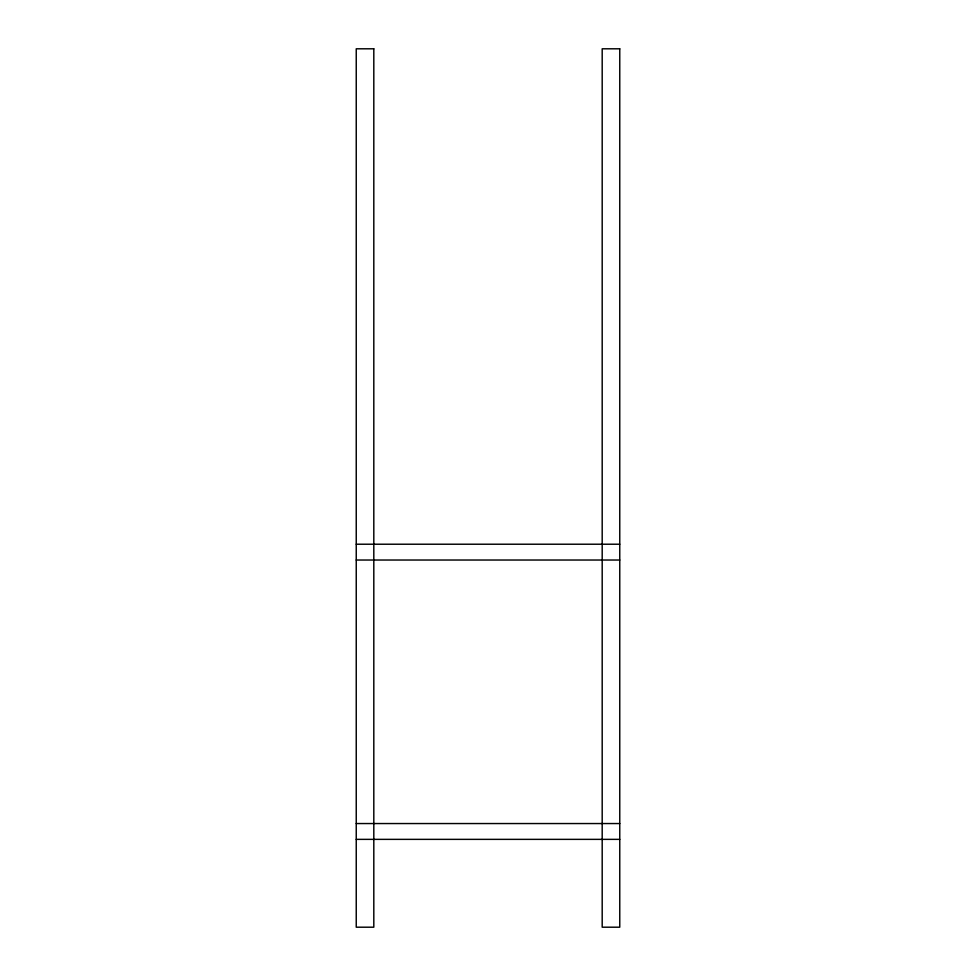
<?xml version="1.0" encoding="UTF-8"?>
<svg xmlns="http://www.w3.org/2000/svg" width="976" height="976" viewBox="0 0 976 976"><rect width="100%" height="100%" fill="white"/><g stroke="black" fill="none" stroke-linecap="round" stroke-linejoin="round"><path stroke-width="1.46" d="M356.24 544.218L619.76 544.218M356.24 560.029L619.76 560.029M356.24 823.549L619.76 823.549M356.24 839.36L619.76 839.36M373.808 48.8L356.24 48.8L356.24 927.2L373.808 927.2L373.808 48.8M619.76 48.8L602.192 48.8L602.192 927.2L619.76 927.2L619.76 48.8"/></g></svg>
